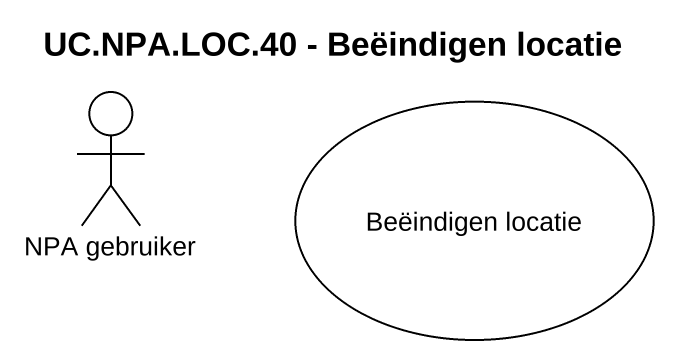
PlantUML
@startuml
title UC.NPA.LOC.40 - Beëindigen locatie
actor "NPA gebruiker" as NPA_gebruiker
usecase "Beëindigen locatie" as Beëindigen_locatie
@enduml
